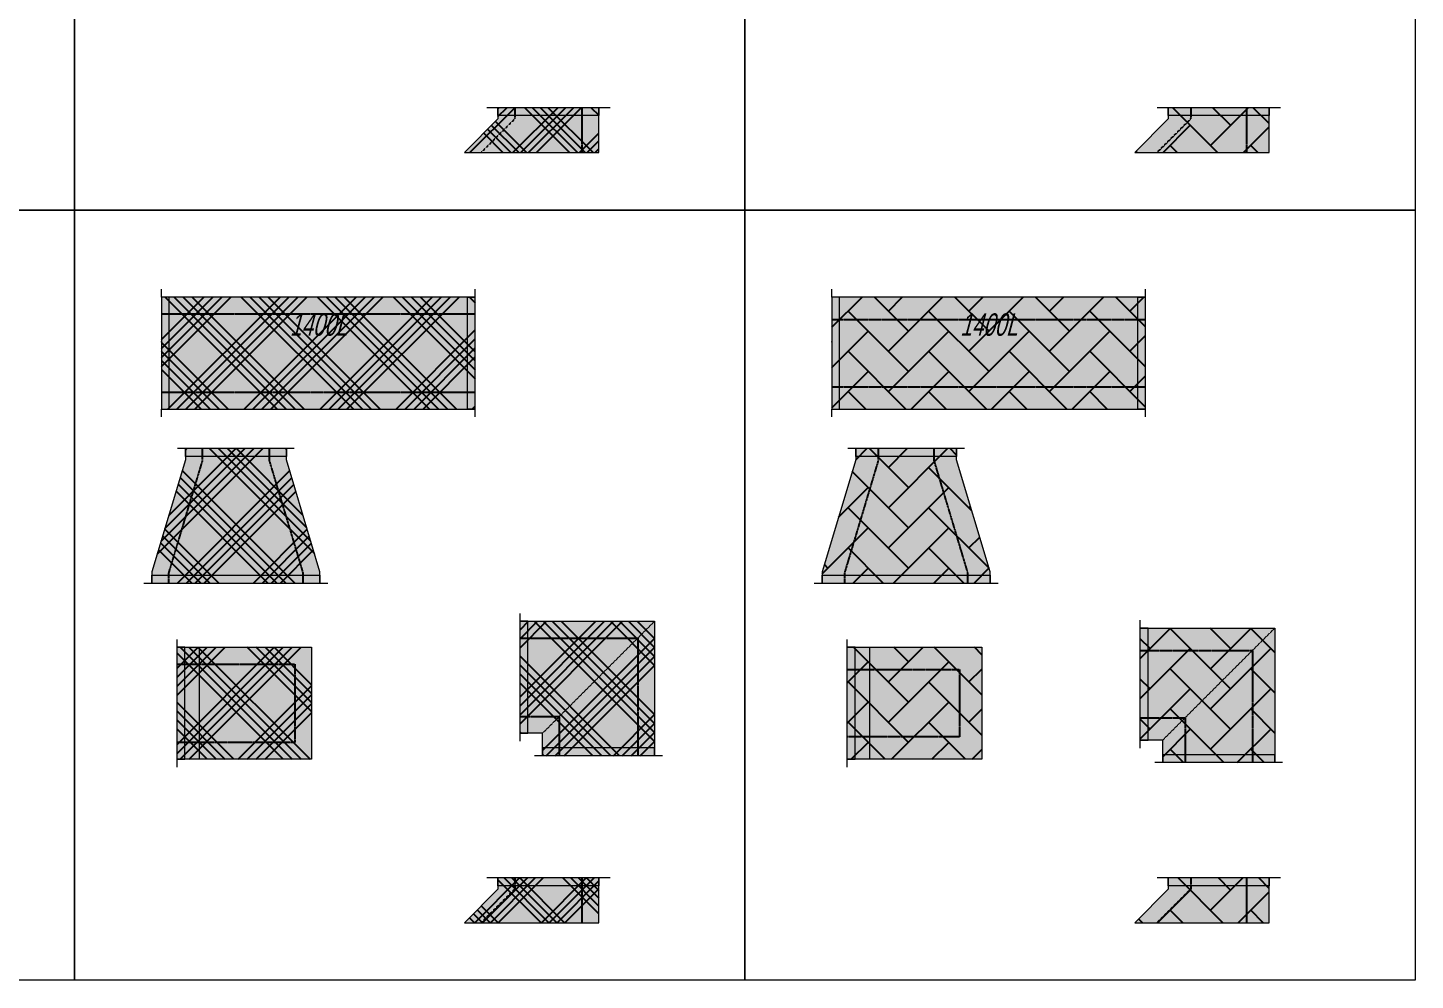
# Model space of a CAD drawing. Header units: millimetres. Extents: x 127492 to 142443, y 116686 to 152629.
# Drawn here: x 136253 to 142443, y 138882 to 143132 of the extents above; entities that cross this region are included whole.
import ezdxf

# ---------------------------------------------------------------- set-up
doc = ezdxf.new("R2010")
doc.units = ezdxf.units.MM
doc.linetypes.add('Ins', pattern=[1, 0.5, -0.5])
doc.layers.get('0').update_dxf_attribs({"lineweight": 0})
doc.layers.get('Defpoints').update_dxf_attribs({"lineweight": 0})
for name, color, linetype, lineweight in [('Hvacduct-ea', 32, 'Continuous', 18), ('Hvacduct-ea-Shading', 42, 'Continuous', 0), ('Hvacduct-Flange', 8, 'Continuous', 0), ('Hvacduct-oa', 82, 'Continuous', 18), ('Hvacduct-oa-Shading', 83, 'Continuous', 0), ('Hvacduct-Text', 7, 'Continuous', 0), ('Hvacduct-TurningVanes', 1, 'Continuous', 0)]:
    doc.layers.add(name, color=color, linetype=linetype, lineweight=lineweight)
doc.layers.add('Hvacduct-Length', color=7, linetype='Continuous', lineweight=0, plot=False)
doc.layers.add('Hvacins', color=118, linetype='Ins')
doc.layers.add('HvacInsulation IN', color=118, linetype='Ins')
doc.styles.add('HVACS', font='ARIALN.TTF', dxfattribs={"width": 0.8})
doc.styles.add('HVACSI', font='ARIALN.TTF', dxfattribs={"width": 0.8, "oblique": 15})
doc.dimstyles.new('Check', dxfattribs={"dimtxt": 100, "dimasz": 1, "dimexe": 2, "dimexo": 0.63, "dimgap": 0.63, "dimtad": 1, "dimdec": 0, "dimrnd": 5, "dimzin": 0, "dimdsep": 46, "dimtxsty": 'HVACSI', "dimblk": 'DOT', "dimcen": 0, "dimse1": 1, "dimse2": 1, "dimsd1": 1, "dimsd2": 1, "dimclrd": 1, "dimclre": 1, "dimclrt": 256, "dimadec": 0, "dimazin": 0, "dimtfac": 1, "dimtdec": 0, "dimtofl": 0, "dimtmove": 0, "dimatfit": 3, "dimfxl": 1, "dimtolj": 1, "dimtzin": 0, "dimarcsym": 0})
pattern_1 = [(45, (0, 0), (-169.7056274847714, 169.7056274847714), []), (45, (40, 0), (-169.7056274847714, 169.7056274847714), []), (45, (80, 0), (-169.7056274847714, 169.7056274847714), []), (45, (120, 0), (-169.7056274847714, 169.7056274847714), []), (135, (0, 0), (-169.7056274847714, -169.7056274847714), []), (135, (40, 0), (-169.7056274847714, -169.7056274847714), []), (135, (80, 0), (-169.7056274847714, -169.7056274847714), []), (135, (120, 0), (-169.7056274847714, -169.7056274847714), [])]
pattern_2 = [(45, (0, 0), (0, 179.6051224213831), [381, -127]), (134.9999999999999, (89.80256121069154, 89.80256121069154), (-7.105427357601002e-14, -179.6051224213831), [381, -127])]
pattern_3 = [(45, (0, 0), (-148.492424049175, 148.492424049175), []), (45, (35, 0), (-148.492424049175, 148.492424049175), []), (45, (70, 0), (-148.492424049175, 148.492424049175), []), (45, (105, 0), (-148.492424049175, 148.492424049175), []), (135, (0, 0), (-148.492424049175, -148.492424049175), []), (135, (35, 0), (-148.492424049175, -148.492424049175), []), (135, (70, 0), (-148.492424049175, -148.492424049175), []), (135, (105, 0), (-148.492424049175, -148.492424049175), [])]

# ---------------------------------------------------------------- blocks, each defined once
blk = doc.blocks.new('*U352')
at = {"layer": 'Hvacduct-oa-Shading'}
h = blk.add_hatch(color=256, dxfattribs=at)
h.dxf.hatch_style = 1
h.paths.add_polyline_path([(375, 1.164153218269348e-10), (375, 50.00000000011642), (224.9999998205167, 550.0000000000291), (225, 600.0000000000291), (-225, 599.9999999998836), (-225.0000001794833, 549.9999999998836), (-375, 49.99999999988358), (-375, -1.164153218269348e-10)])
at = {"layer": 'HvacInsulation IN'}
h = blk.add_hatch(dxfattribs=at)
h.set_pattern_fill('INS75I', color=256, scale=40, style=0, pattern_type=2)
h.set_pattern_definition(pattern_1)
h.paths.add_polyline_path([(375, 1.164153218269348e-10), (375, 50.00000000011642), (224.9999998205167, 550.0000000000291), (225, 600.0000000000291), (-225, 599.9999999998836), (-225.0000001794833, 549.9999999998836), (-375, 49.99999999988358), (-375, -1.164153218269348e-10)])
at = {"color": 0, "linetype": 'Continuous', "flags": 128}
blk.add_lwpolyline([(375, 1.164153218269348e-10), (375, 50.00000000011642), (224.9999998205167, 550.0000000000291), (225, 600.0000000000291), (-225, 599.9999999998836), (-225.0000001794833, 549.9999999998836), (-375, 49.99999999988358), (-375, -1.164153218269348e-10)], close=True, dxfattribs=at)
at = {"color": 8, "linetype": 'Continuous', "flags": 128}
for points in [[(260, 600.0000012564124), (225, 600.0000012564124), (225.0000000000146, 565.0000012564124), (-224.9999999999854, 564.9999999998836), (-225, 599.9999999998836), (-260, 599.9999999998836)], [(-410, -1.164153218269348e-10), (-375, -1.164153218269348e-10), (-375, 34.99999999988358), (375, 35.00000125641236), (375.0000000000146, 1.256412360817194e-06), (410.0000000000146, 1.256412360817194e-06)]]:
    blk.add_lwpolyline(points, dxfattribs=at)
at = {"layer": 'Hvacins', "flags": 128}
for points in [[(-150, 599.9999998204003), (-150.0000001926546, 546.3307790525965), (-300, 46.33077909650086), (-300, -1.164153218269348e-10)], [(300, 1.319335751759354e-10), (300, 46.33077908832279), (149.9999998073454, 546.3307791321397), (150, 600.0000001795286)]]:
    blk.add_lwpolyline(points, dxfattribs=at)
blk = doc.blocks.new('*U353')
at = {"layer": 'Hvacduct-oa-Shading'}
h = blk.add_hatch(color=256, dxfattribs=at)
h.dxf.hatch_style = 1
h.paths.add_polyline_path([(600.0000001175213, 0), (6.462348535570529e-27, 0), (-5.82076609134674e-11, 500), (599.9999999999418, 500)])
at = {"layer": 'HvacInsulation IN'}
h = blk.add_hatch(dxfattribs=at)
h.set_pattern_fill('INS75I', color=256, scale=40, style=0, pattern_type=2)
h.set_pattern_definition([(45, (0, 300), (-169.7056274847714, 169.7056274847714), []), (45, (40, 300), (-169.7056274847714, 169.7056274847714), []), (45, (80, 300), (-169.7056274847714, 169.7056274847714), []), (45, (120, 300), (-169.7056274847714, 169.7056274847714), []), (135, (0, 300), (-169.7056274847714, -169.7056274847714), []), (135, (40, 300), (-169.7056274847714, -169.7056274847714), []), (135, (80, 300), (-169.7056274847714, -169.7056274847714), []), (135, (120, 300), (-169.7056274847714, -169.7056274847714), [])])
h.paths.add_polyline_path([(600.0000001175213, 0), (6.462348535570529e-27, 0), (-5.82076609134674e-11, 500), (599.9999999999418, 500)])
at = {"color": 0}
blk.add_line((100, 0), (100, 500), dxfattribs=at)
at = {"color": 8, "linetype": 'Continuous', "flags": 128}
blk.add_lwpolyline([(2.910383045673371e-11, -35), (6.462348535570529e-27, 0), (35, 0), (34.99999999994179, 500), (-5.82076609134674e-11, 500), (-5.82076609134674e-11, 535)], dxfattribs=at)
at = {"color": 0, "linetype": 'Continuous', "flags": 128}
blk.add_lwpolyline([(600.0000001175213, 0), (6.462348535570529e-27, 0), (-5.82076609134674e-11, 500), (599.9999999999418, 500)], close=True, dxfattribs=at)
at = {"layer": 'Hvacins', "flags": 128}
blk.add_lwpolyline([(-5.527667212845699e-11, 424.999999999997), (525.0000000058208, 425), (525.0000001116423, 75), (-2.934541498689207e-12, 74.99999999999707)], dxfattribs=at)
blk = doc.blocks.new('*U358')
at = {"layer": 'Hvacduct-oa-Shading'}
h = blk.add_hatch(color=256, dxfattribs=at)
h.dxf.hatch_style = 1
h.paths.add_polyline_path([(375, 1.164153218269348e-10), (375, 50.00000000011642), (224.9999998205167, 550.0000000000291), (225, 600.0000000000291), (-225, 599.9999999998836), (-225.0000001794833, 549.9999999998836), (-375, 49.99999999988358), (-375, -1.164153218269348e-10)])
at = {"layer": 'HvacInsulation IN'}
h = blk.add_hatch(dxfattribs=at)
h.set_pattern_fill('INS100I', color=256, angle=45, style=0, pattern_type=2)
h.set_pattern_definition(pattern_2)
h.paths.add_polyline_path([(375, 1.164153218269348e-10), (375, 50.00000000011642), (224.9999998205167, 550.0000000000291), (225, 600.0000000000291), (-225, 599.9999999998836), (-225.0000001794833, 549.9999999998836), (-375, 49.99999999988358), (-375, -1.164153218269348e-10)])
at = {"color": 0, "linetype": 'Continuous', "flags": 128}
blk.add_lwpolyline([(375, 1.164153218269348e-10), (375, 50.00000000011642), (224.9999998205167, 550.0000000000291), (225, 600.0000000000291), (-225, 599.9999999998836), (-225.0000001794833, 549.9999999998836), (-375, 49.99999999988358), (-375, -1.164153218269348e-10)], close=True, dxfattribs=at)
at = {"color": 8, "linetype": 'Continuous', "flags": 128}
for points in [[(260, 600.0000012564124), (225, 600.0000012564124), (225.0000000000146, 565.0000012564124), (-224.9999999999854, 564.9999999998836), (-225, 599.9999999998836), (-260, 599.9999999998836)], [(-410, -1.164153218269348e-10), (-375, -1.164153218269348e-10), (-375, 34.99999999988358), (375, 35.00000125641236), (375.0000000000146, 1.256412360817194e-06), (410.0000000000146, 1.256412360817194e-06)]]:
    blk.add_lwpolyline(points, dxfattribs=at)
at = {"layer": 'Hvacins', "flags": 128}
for points in [[(-125, 599.9999998204003), (-125.0000001926546, 546.3307790525965), (-275, 46.33077909650086), (-275, -1.164153218269348e-10)], [(275, 1.319335751759354e-10), (275, 46.33077908832279), (124.9999998073454, 546.3307791321397), (125, 600.0000001795286)]]:
    blk.add_lwpolyline(points, dxfattribs=at)
blk = doc.blocks.new('*U359')
at = {"layer": 'Hvacduct-oa-Shading'}
h = blk.add_hatch(color=256, dxfattribs=at)
h.dxf.hatch_style = 1
h.paths.add_polyline_path([(600.0000001175213, 0), (6.462348535570529e-27, 0), (-5.82076609134674e-11, 500), (599.9999999999418, 500)])
at = {"layer": 'HvacInsulation IN'}
h = blk.add_hatch(dxfattribs=at)
h.set_pattern_fill('INS100I', color=256, angle=45, style=0, pattern_type=2)
h.set_pattern_definition([(45, (0, 300), (0, 179.6051224213831), [381, -127]), (134.9999999999999, (89.80256121069154, 389.8025612106915), (-7.105427357601002e-14, -179.6051224213831), [381, -127])])
h.paths.add_polyline_path([(600.0000001175213, 0), (6.462348535570529e-27, 0), (-5.82076609134674e-11, 500), (599.9999999999418, 500)])
at = {"color": 0}
blk.add_line((100, 0), (100, 500), dxfattribs=at)
at = {"color": 8, "linetype": 'Continuous', "flags": 128}
blk.add_lwpolyline([(2.910383045673371e-11, -35), (6.462348535570529e-27, 0), (35, 0), (34.99999999994179, 500), (-5.82076609134674e-11, 500), (-5.82076609134674e-11, 535)], dxfattribs=at)
at = {"color": 0, "linetype": 'Continuous', "flags": 128}
blk.add_lwpolyline([(600.0000001175213, 0), (6.462348535570529e-27, 0), (-5.82076609134674e-11, 500), (599.9999999999418, 500)], close=True, dxfattribs=at)
at = {"layer": 'Hvacins', "flags": 128}
blk.add_lwpolyline([(-5.527667212845699e-11, 399.999999999997), (500.0000000058208, 400), (500.0000001116423, 100), (-2.934541498689207e-12, 99.99999999999707)], dxfattribs=at)
blk = doc.blocks.new('*U354')
at = {"layer": 'Hvacduct-oa-Shading', "linetype": 'Continuous'}
blk.add_hatch(color=256, dxfattribs=at).paths.add_polyline_path([(-100.0000001410954, 600), (499.9999998589046, 600), (500, 5.820726315420778e-11), (2.646977960169689e-23, -3.977592596280116e-16), (-1.410371623933315e-07, 100), (-100.0000001410372, 100)])
at = {"layer": 'HvacInsulation IN'}
h = blk.add_hatch(dxfattribs=at)
h.set_pattern_fill('INS75I', color=256, scale=40, style=0, pattern_type=2)
h.set_pattern_definition(pattern_1)
h.paths.add_polyline_path([(-100.0000001410954, 600), (499.9999998589046, 600), (500, 5.820726315420778e-11), (2.646977960169689e-23, -3.977592596280116e-16), (-1.410371623933315e-07, 100), (-100.0000001410372, 100)])
at = {"layer": 'Hvacduct-Flange', "linetype": 'Continuous', "flags": 128}
for points in [[(-100.0000001410081, 65), (-100.0000001410372, 100), (-65.00000014103716, 100), (-65.00000014109537, 600), (-100.0000001410954, 600), (-100.0000001410954, 635)], [(535, 9.877840017239493e-08), (500, 5.820726315420778e-11), (499.9999999012798, 35.00000000005821), (-9.87201929092407e-08, 35), (2.646977960169689e-23, -3.977592596280116e-16), (-35, -9.872019330699998e-08)]]:
    blk.add_lwpolyline(points, dxfattribs=at)
at = {"layer": 'Hvacduct-oa', "linetype": 'Continuous', "flags": 128}
blk.add_lwpolyline([(-100.0000001410954, 600), (499.9999998589046, 600), (500, 5.820726315420778e-11), (2.646977960169689e-23, -3.977592596280116e-16), (-1.410371623933315e-07, 100), (-100.0000001410372, 100)], close=True, dxfattribs=at)
at = {"layer": 'Hvacduct-TurningVanes', "linetype": 'Ins', "flags": 128}
blk.add_lwpolyline([(-1.410080585628748e-07, 100), (499.9999998589046, 600)], dxfattribs=at)
at = {"layer": 'Hvacins', "linetype": 'Ins', "flags": 128}
blk.add_lwpolyline([(-100.0000001410372, 525), (424.9999998589628, 525), (424.9999998590065, 2.910343269747407e-11)], dxfattribs=at)
at = {"layer": 'Hvacins', "color": 230, "linetype": 'Ins', "flags": 128}
blk.add_lwpolyline([(-100.0000001410372, 175), (74.99999985897739, 175), (74.9999998590065, -3.977592596280116e-16)], dxfattribs=at)
blk = doc.blocks.new('*U360')
at = {"layer": 'Hvacduct-oa-Shading', "linetype": 'Continuous'}
blk.add_hatch(color=256, dxfattribs=at).paths.add_polyline_path([(-100.0000001410954, 600), (499.9999998589046, 600), (500, 5.820726315420778e-11), (2.646977960169689e-23, -3.977592596280116e-16), (-1.410371623933315e-07, 100), (-100.0000001410372, 100)])
at = {"layer": 'HvacInsulation IN'}
h = blk.add_hatch(dxfattribs=at)
h.set_pattern_fill('INS100I', color=256, angle=45, style=0, pattern_type=2)
h.set_pattern_definition(pattern_2)
h.paths.add_polyline_path([(-100.0000001410954, 600), (499.9999998589046, 600), (500, 5.820726315420778e-11), (2.646977960169689e-23, -3.977592596280116e-16), (-1.410371623933315e-07, 100), (-100.0000001410372, 100)])
at = {"layer": 'Hvacduct-Flange', "linetype": 'Continuous', "flags": 128}
for points in [[(-100.0000001410081, 65), (-100.0000001410372, 100), (-65.00000014103716, 100), (-65.00000014109537, 600), (-100.0000001410954, 600), (-100.0000001410954, 635)], [(535, 9.877840017239493e-08), (500, 5.820726315420778e-11), (499.9999999012798, 35.00000000005821), (-9.87201929092407e-08, 35), (2.646977960169689e-23, -3.977592596280116e-16), (-35, -9.872019330699998e-08)]]:
    blk.add_lwpolyline(points, dxfattribs=at)
at = {"layer": 'Hvacduct-oa', "linetype": 'Continuous', "flags": 128}
blk.add_lwpolyline([(-100.0000001410954, 600), (499.9999998589046, 600), (500, 5.820726315420778e-11), (2.646977960169689e-23, -3.977592596280116e-16), (-1.410371623933315e-07, 100), (-100.0000001410372, 100)], close=True, dxfattribs=at)
at = {"layer": 'Hvacduct-TurningVanes', "linetype": 'Ins', "flags": 128}
blk.add_lwpolyline([(-1.410080585628748e-07, 100), (499.9999998589046, 600)], dxfattribs=at)
at = {"layer": 'Hvacins', "linetype": 'Ins', "flags": 128}
for points in [[(-100.0000001410372, 500), (399.9999998589628, 500), (399.9999998590065, 2.910343269747407e-11)], [(-100.0000001410372, 200), (99.99999985897739, 200), (99.9999998590065, -3.977592596280116e-16)]]:
    blk.add_lwpolyline(points, dxfattribs=at)
blk = doc.blocks.new('*U384')
at = {"layer": 'Hvacduct-ea-Shading'}
h = blk.add_hatch(color=256, dxfattribs=at)
h.dxf.hatch_style = 2
h.paths.add_polyline_path([(450.0000000000291, -199.9999999999127), (450.0000000000291, -49.99999999991269), (450, 8.731149137020111e-11), (0, 0), (2.91038304567337e-11, -50), (-149.9999999999709, -200.0000000000291)])
at = {"layer": 'HvacInsulation IN'}
h = blk.add_hatch(dxfattribs=at)
h.set_pattern_fill('INS75I', color=256, scale=35, style=0, pattern_type=2)
h.set_pattern_definition(pattern_3)
h.paths.add_polyline_path([(450.0000000000291, -199.9999999999127), (450.0000000000291, -49.99999999991269), (450, 8.731149137020111e-11), (0, 0), (2.91038304567337e-11, -50), (-149.9999999999709, -200.0000000000291)])
at = {"color": 0, "linetype": 'Continuous', "flags": 128}
blk.add_lwpolyline([(450.0000000000291, -199.9999999999127), (450.0000000000291, -49.99999999991269), (450, 8.731149137020111e-11), (0, 0), (2.91038304567337e-11, -50), (-149.9999999999709, -200.0000000000291)], close=True, dxfattribs=at)
at = {"color": 8, "linetype": 'Continuous', "flags": 128}
blk.add_lwpolyline([(500, 8.731149137020111e-11), (450, 8.731149137020111e-11), (450, -34.99999999991269), (0, -35), (0, 0), (-50, -1.455191522836685e-11)], dxfattribs=at)
at = {"layer": 'Hvacins', "linetype": 'Ins', "flags": 128}
for points in [[(75, 4.860112312599085e-12), (75.0000000000291, -50), (-74.9999999999612, -200.0000000000194)], [(375.0000000000339, -199.9999999999175), (375.0000000000291, -49.99999999991269), (375, 8.245137905760203e-11)]]:
    blk.add_lwpolyline(points, dxfattribs=at)
blk = doc.blocks.new('*U362')
at = {"layer": 'Hvacduct-oa-Shading'}
h = blk.add_hatch(color=256, dxfattribs=at)
h.dxf.hatch_style = 2
h.paths.add_polyline_path([(450.0000000000291, -199.9999999999127), (450.0000000000291, -49.99999999991269), (450, 8.731149137020111e-11), (0, 0), (2.91038304567337e-11, -50), (-149.9999999999709, -200.0000000000291)])
at = {"layer": 'HvacInsulation IN'}
h = blk.add_hatch(dxfattribs=at)
h.set_pattern_fill('INS75I', color=256, scale=35, style=0, pattern_type=2)
h.set_pattern_definition(pattern_3)
h.paths.add_polyline_path([(450.0000000000291, -199.9999999999127), (450.0000000000291, -49.99999999991269), (450, 8.731149137020111e-11), (0, 0), (2.91038304567337e-11, -50), (-149.9999999999709, -200.0000000000291)])
at = {"color": 0, "linetype": 'Continuous', "flags": 128}
blk.add_lwpolyline([(450.0000000000291, -199.9999999999127), (450.0000000000291, -49.99999999991269), (450, 8.731149137020111e-11), (0, 0), (2.91038304567337e-11, -50), (-149.9999999999709, -200.0000000000291)], close=True, dxfattribs=at)
at = {"color": 8, "linetype": 'Continuous', "flags": 128}
blk.add_lwpolyline([(500, 8.731149137020111e-11), (450, 8.731149137020111e-11), (450, -34.99999999991269), (0, -35), (0, 0), (-50, -1.455191522836685e-11)], dxfattribs=at)
at = {"layer": 'Hvacins', "linetype": 'Ins', "flags": 128}
for points in [[(75, 4.860112312599085e-12), (75.0000000000291, -50), (-74.9999999999612, -200.0000000000194)], [(375.0000000000339, -199.9999999999175), (375.0000000000291, -49.99999999991269), (375, 8.245137905760203e-11)]]:
    blk.add_lwpolyline(points, dxfattribs=at)
blk = doc.blocks.new('*U391')
at = {"layer": 'Hvacduct-ea-Shading'}
h = blk.add_hatch(color=256, dxfattribs=at)
h.dxf.hatch_style = 2
h.paths.add_polyline_path([(450.0000000000291, -199.9999999999127), (450.0000000000291, -49.99999999991269), (450, 8.731149137020111e-11), (0, 0), (2.91038304567337e-11, -50), (-149.9999999999709, -200.0000000000291)])
at = {"layer": 'HvacInsulation IN'}
h = blk.add_hatch(dxfattribs=at)
h.set_pattern_fill('INS100I', color=256, angle=45, style=0, pattern_type=2)
h.set_pattern_definition(pattern_2)
h.paths.add_polyline_path([(450.0000000000291, -199.9999999999127), (450.0000000000291, -49.99999999991269), (450, 8.731149137020111e-11), (0, 0), (2.91038304567337e-11, -50), (-149.9999999999709, -200.0000000000291)])
at = {"color": 0, "linetype": 'Continuous', "flags": 128}
blk.add_lwpolyline([(450.0000000000291, -199.9999999999127), (450.0000000000291, -49.99999999991269), (450, 8.731149137020111e-11), (0, 0), (2.91038304567337e-11, -50), (-149.9999999999709, -200.0000000000291)], close=True, dxfattribs=at)
at = {"color": 8, "linetype": 'Continuous', "flags": 128}
blk.add_lwpolyline([(500, 8.731149137020111e-11), (450, 8.731149137020111e-11), (450, -34.99999999991269), (0, -35), (0, 0), (-50, -1.455191522836685e-11)], dxfattribs=at)
at = {"layer": 'Hvacins', "linetype": 'Ins', "flags": 128}
for points in [[(100, 4.860112312599085e-12), (100.0000000000291, -50), (-49.9999999999612, -200.0000000000194)], [(350.0000000000339, -199.9999999999175), (350.0000000000291, -49.99999999991269), (350, 8.245137905760203e-11)]]:
    blk.add_lwpolyline(points, dxfattribs=at)
blk = doc.blocks.new('*U361')
at = {"layer": 'Hvacduct-oa-Shading'}
h = blk.add_hatch(color=256, dxfattribs=at)
h.dxf.hatch_style = 2
h.paths.add_polyline_path([(450.0000000000291, -199.9999999999127), (450.0000000000291, -49.99999999991269), (450, 8.731149137020111e-11), (0, 0), (2.91038304567337e-11, -50), (-149.9999999999709, -200.0000000000291)])
at = {"layer": 'HvacInsulation IN'}
h = blk.add_hatch(dxfattribs=at)
h.set_pattern_fill('INS100I', color=256, angle=45, style=0, pattern_type=2)
h.set_pattern_definition(pattern_2)
h.paths.add_polyline_path([(450.0000000000291, -199.9999999999127), (450.0000000000291, -49.99999999991269), (450, 8.731149137020111e-11), (0, 0), (2.91038304567337e-11, -50), (-149.9999999999709, -200.0000000000291)])
at = {"color": 0, "linetype": 'Continuous', "flags": 128}
blk.add_lwpolyline([(450.0000000000291, -199.9999999999127), (450.0000000000291, -49.99999999991269), (450, 8.731149137020111e-11), (0, 0), (2.91038304567337e-11, -50), (-149.9999999999709, -200.0000000000291)], close=True, dxfattribs=at)
at = {"color": 8, "linetype": 'Continuous', "flags": 128}
blk.add_lwpolyline([(500, 8.731149137020111e-11), (450, 8.731149137020111e-11), (450, -34.99999999991269), (0, -35), (0, 0), (-50, -1.455191522836685e-11)], dxfattribs=at)
at = {"layer": 'Hvacins', "linetype": 'Ins', "flags": 128}
for points in [[(100, 4.860112312599085e-12), (100.0000000000291, -50), (-49.9999999999612, -200.0000000000194)], [(350.0000000000339, -199.9999999999175), (350.0000000000291, -49.99999999991269), (350, 8.245137905760203e-11)]]:
    blk.add_lwpolyline(points, dxfattribs=at)
blk = doc.blocks.new('*D351')
at = {"layer": 'Defpoints', "color": 0, "transparency": 16777216}
for p in [(1400.00000000002, -175.3143068021764), (1.940255363782247e-11, -250), (1400.00000000002, -249.9999999998642)]:
    blk.add_point(p, dxfattribs=at)
at = {"layer": 'Hvacduct-Length', "transparency": 16777216, "insert": (700.0000000000194, -123.6270080300072), "char_height": 100, "attachment_point": 5, "style": 'HVACSI'}
blk.add_mtext('\\A1;1400L', dxfattribs=at)
blk = doc.blocks.new('_Dot')
at = {"color": 0, "linetype": 'ByBlock', "lineweight": -2}
blk.add_line((-0.5, 0), (-1, 0), dxfattribs=at)
at = {"color": 0, "linetype": 'ByBlock', "const_width": 0.5}
blk.add_lwpolyline([(-0.25, 0, 1), (0.25, 0, 1)], format="xyb", close=True, dxfattribs=at)
blk = doc.blocks.new('*D357')
at = {"layer": 'Defpoints', "color": 0, "transparency": 16777216}
for p in [(1400.000000000029, -175.3143068021764), (2.911301530772731e-11, -250), (1400.000000000029, -249.9999999998642)]:
    blk.add_point(p, dxfattribs=at)
at = {"layer": 'Hvacduct-Length', "transparency": 16777216, "insert": (700.0000000000291, -123.6270080300072), "char_height": 100, "attachment_point": 5, "style": 'HVACSI'}
blk.add_mtext('\\A1;1400L', dxfattribs=at)
blk = doc.blocks.new('*U350')
at = {"layer": 'Hvacduct-oa-Shading'}
h = blk.add_hatch(color=256, dxfattribs=at)
h.dxf.hatch_style = 2
h.paths.add_polyline_path([(3.880510727564494e-11, -500), (1400.000000000039, -500), (1400, 0), (0, 0)])
at = {"layer": 'HvacInsulation IN'}
h = blk.add_hatch(dxfattribs=at)
h.set_pattern_fill('INS75I', color=256, scale=40, style=0, pattern_type=2)
h.set_pattern_definition([(45, (-1.940255363782246e-11, -200), (-169.7056274847714, 169.7056274847714), []), (45, (39.9999999999806, -200), (-169.7056274847714, 169.7056274847714), []), (45, (79.9999999999806, -200), (-169.7056274847714, 169.7056274847714), []), (45, (119.9999999999806, -200), (-169.7056274847714, 169.7056274847714), []), (135, (-1.940255363782246e-11, -200), (-169.7056274847714, -169.7056274847714), []), (135, (39.9999999999806, -200), (-169.7056274847714, -169.7056274847714), []), (135, (79.9999999999806, -200), (-169.7056274847714, -169.7056274847714), []), (135, (119.9999999999806, -200), (-169.7056274847714, -169.7056274847714), [])])
h.paths.add_polyline_path([(3.880510727564494e-11, -500), (1400.000000000039, -500), (1400, 0), (0, 0)])
at = {"color": 8, "linetype": 'Continuous', "flags": 128}
for points in [[(9.701276818911235e-11, -535), (9.701276818911235e-11, -500), (35.00000000009701, -500), (35, 0), (0, 0), (0, 35)], [(1400.000000000097, -535), (1400.000000000039, -500), (1365.000000000039, -500), (1365, 0), (1400, 0), (1400, 35)]]:
    blk.add_lwpolyline(points, dxfattribs=at)
at = {"color": 0, "linetype": 'Continuous', "flags": 128}
blk.add_lwpolyline([(3.880510727564494e-11, -500), (1400.000000000039, -500), (1400, 0), (0, 0)], close=True, dxfattribs=at)
at = {"layer": 'Hvacduct-Flange', "color": 160, "linetype": 'Continuous'}
blk.add_point((-1.940255363782246e-11, -200), dxfattribs=at)
at = {"layer": 'Hvacduct-Flange', "color": 163, "linetype": 'Continuous'}
blk.add_point((-1.940255363782246e-11, -200), dxfattribs=at)
at = {"layer": 'Hvacins'}
for p, q in [((0, -75.00000000000341), (1400, -75.00000000000341)), ((3.370903147529319e-11, -425.0000000002669), (1400.000000000034, -424.9999999999966))]:
    blk.add_line(p, q, dxfattribs=at)
at = {"layer": 'Hvacduct-Text', "style": 'HVACS', "width": 0.8}
blk.add_attdef('SIZE', (95.51353840483989, -160.2974216784651), '', height=100, dxfattribs=at)
at = {"layer": 'Hvacduct-Text', "style": 'HVACSI', "oblique": 15, "width": 0.8}
blk.add_attdef('LENGTH', (923.7287733052044, -563.4883568082123), '', height=100, dxfattribs=at)
at = {"layer": 'Hvacduct-Length'}
dim = blk.add_linear_dim(base=(1400.00000000002, -175.3143068021764), p1=(1.940255363782247e-11, -250), p2=(1400.00000000002, -249.9999999998642), dimstyle='Check', override={"dimpost": 'L', "dimtmove": 1}, dxfattribs=at)
dim.commit()
dim.dimension.update_dxf_attribs({"geometry": '*D351', "text_midpoint": (700.0000000000194, -123.6270080300072)})
blk = doc.blocks.new('*U356')
at = {"layer": 'Hvacduct-oa-Shading'}
h = blk.add_hatch(color=256, dxfattribs=at)
h.dxf.hatch_style = 2
h.paths.add_polyline_path([(5.822603061545462e-11, -500), (1400.000000000058, -500), (1400, 0), (0, 0)])
at = {"layer": 'HvacInsulation IN'}
h = blk.add_hatch(dxfattribs=at)
h.set_pattern_fill('INS100I', color=256, angle=45, style=0, pattern_type=2)
h.set_pattern_definition([(45, (1.836970198721364e-14, -200), (0, 179.6051224213831), [381, -127]), (134.9999999999999, (89.80256121069155, -110.1974387893085), (-7.105427357601002e-14, -179.6051224213831), [381, -127])])
h.paths.add_polyline_path([(5.822603061545462e-11, -500), (1400.000000000058, -500), (1400, 0), (0, 0)])
at = {"color": 8, "linetype": 'Continuous', "flags": 128}
for points in [[(1.16433691528922e-10, -535), (1.16433691528922e-10, -500), (35.00000000011644, -500), (35, 0), (0, 0), (0, 35)], [(1400.000000000116, -535), (1400.000000000058, -500), (1365.000000000058, -500), (1365, 0), (1400, 0), (1400, 35)]]:
    blk.add_lwpolyline(points, dxfattribs=at)
at = {"color": 0, "linetype": 'Continuous', "flags": 128}
blk.add_lwpolyline([(5.822603061545462e-11, -500), (1400.000000000058, -500), (1400, 0), (0, 0)], close=True, dxfattribs=at)
at = {"layer": 'Hvacduct-Flange', "color": 160, "linetype": 'Continuous'}
blk.add_point((1.836970198721364e-14, -200), dxfattribs=at)
at = {"layer": 'Hvacduct-Flange', "color": 163, "linetype": 'Continuous'}
blk.add_point((1.836970198721364e-14, -200), dxfattribs=at)
at = {"layer": 'Hvacins'}
for p, q in [((0, -100.0000000000034), (1400, -100.0000000000034)), ((5.312995481510287e-11, -400.0000000002669), (1400.000000000053, -399.9999999999966))]:
    blk.add_line(p, q, dxfattribs=at)
at = {"layer": 'Hvacduct-Text', "style": 'HVACS', "width": 0.8}
blk.add_attdef('SIZE', (95.51353840483989, -160.2974216784651), '', height=100, dxfattribs=at)
at = {"layer": 'Hvacduct-Text', "style": 'HVACSI', "oblique": 15, "width": 0.8}
blk.add_attdef('LENGTH', (923.7287733052044, -563.4883568082123), '', height=100, dxfattribs=at)
at = {"layer": 'Hvacduct-Length'}
dim = blk.add_linear_dim(base=(1400.000000000029, -175.3143068021764), p1=(2.911301530772731e-11, -250), p2=(1400.000000000029, -249.9999999998642), dimstyle='Check', override={"dimpost": 'L', "dimtmove": 1}, dxfattribs=at)
dim.commit()
dim.dimension.update_dxf_attribs({"geometry": '*D357', "text_midpoint": (700.0000000000291, -123.6270080300072)})

msp = doc.modelspace()

# ---------------------------------------------------------------- linework, layer by layer
at = {"elevation": 100.5000001410599}
for points in [[(133471.9633704259, 145755.1938929292), (136462.1501103868, 145755.1938929292), (136462.1501103868, 142318.4316239186), (133471.9633704259, 142318.4316239186)], [(136462.1501103868, 145755.1938929292), (139452.3368503478, 145755.1938929292), (139452.3368503478, 142318.4316239186), (136462.1501103868, 142318.4316239186)], [(139452.3368503478, 145755.1938929292), (142442.5235903088, 145755.1938929292), (142442.5235903088, 142318.4316239186), (139452.3368503478, 142318.4316239186)], [(133471.9633704259, 142318.4316239186), (136462.1501103868, 142318.4316239186), (136462.1501103868, 138881.6693549081), (133471.9633704259, 138881.6693549081)], [(136462.1501103868, 142318.4316239186), (139452.3368503478, 142318.4316239186), (139452.3368503478, 138881.6693549081), (136462.1501103868, 138881.6693549081)], [(139452.3368503478, 142318.4316239186), (142442.5235903088, 142318.4316239186), (142442.5235903088, 138881.6693549081), (139452.3368503478, 138881.6693549081)]]:
    msp.add_lwpolyline(points, close=True, dxfattribs=at)

# ---------------------------------------------------------------- block references
at = {"layer": 'Hvacduct-ea', "linetype": 'Continuous'}
for name, p in [('*U384', (138350.6918795176, 142774.9290896205)), ('*U391', (141340.8786194785, 142774.9290896205)), ('*U350', (136849.568914066, 141930.0886922136, 100.5000001410599))]:
    msp.add_blockref(name, p, dxfattribs=at)
at = {"layer": 'Hvacduct-oa', "linetype": 'Continuous'}
for name, p in [('*U356', (139839.7556540269, 141930.0886922136, 100.5000001410599)), ('*U352', (137181.538584357, 140653.9672435137)), ('*U358', (140171.7253243179, 140653.9672435137)), ('*U354', (138549.0000001411, 139883.5641542998)), ('*U360', (141315.8786194785, 139852.7131929684)), ('*U353', (136918.849653417, 139867.6527404537)), ('*U359', (139909.0363933779, 139867.6527404537)), ('*U362', (138350.6918795176, 139338.16682061)), ('*U361', (141340.8786194785, 139338.16682061))]:
    msp.add_blockref(name, p, dxfattribs=at)

doc.saveas('drawing.dxf')
